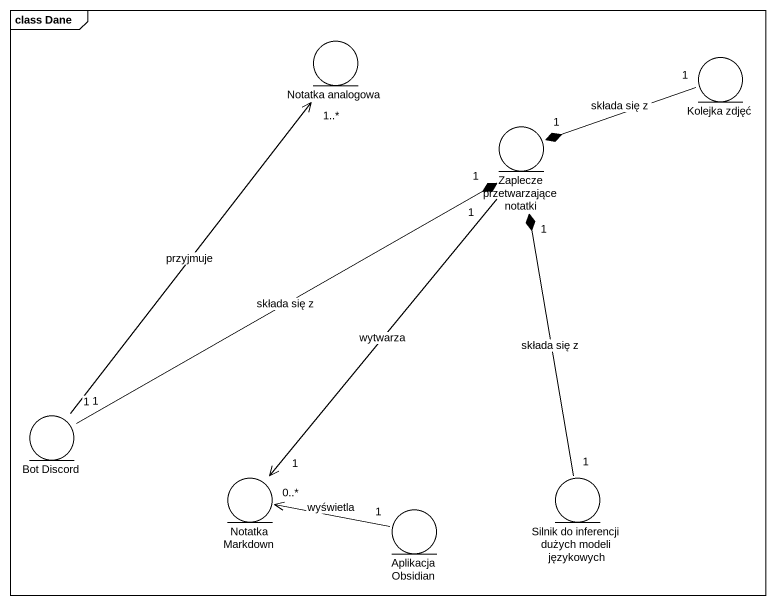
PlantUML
@startuml
mainframe class Dane
entity "Notatka analogowa" as Notatka_analogowa
entity "Kolejka zdjęć" as Kolejka_zdjęć
entity "Zaplecze przetwarzające notatki" as Zaplecze_przetwarzające
entity "Bot Discord" as Bot_Discord
entity "Notatka Markdown" as Notatka_Markdown
entity "Aplikacja Obsidian" as Aplikacja_Obsidian
entity "Silnik do inferencji dużych modeli językowych" as Silnik_do_inferencji_dużych
Kolejka_zdjęć "1" -left-* "1" Zaplecze_przetwarzające : składa się z
Zaplecze_przetwarzające "1" --> "1" Notatka_Markdown : wytwarza
Bot_Discord "1" -up-> "1..*" Notatka_analogowa : przyjmuje
Bot_Discord "1" -up-* "1" Zaplecze_przetwarzające : składa się z
Aplikacja_Obsidian "1" -left-> "0..*" Notatka_Markdown : wyświetla
Silnik_do_inferencji_dużych "1" -up-* "1" Zaplecze_przetwarzające : składa się z
@enduml
